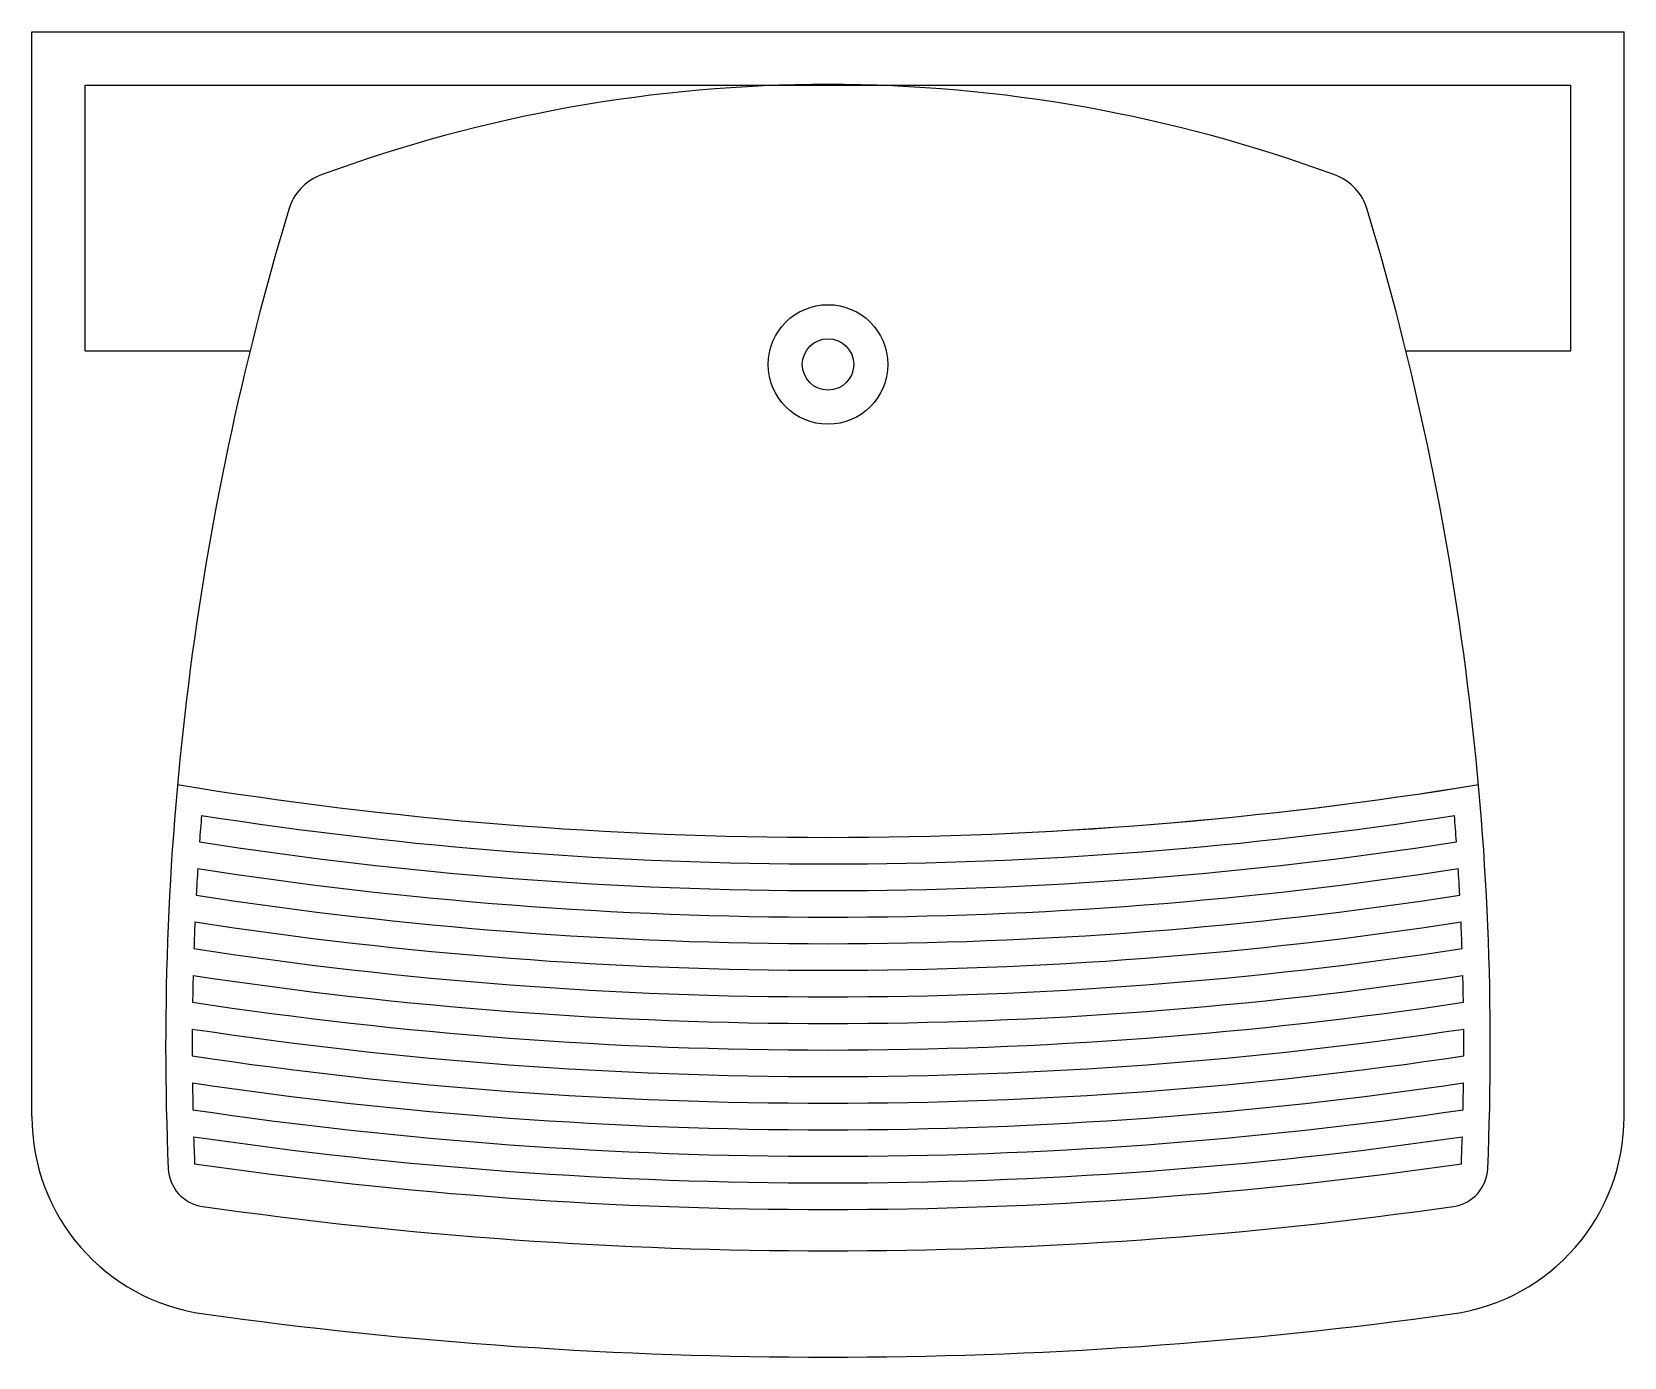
# Model space of a CAD drawing. Extents: x -825.074 to -824.475, y 498.828 to 499.326.
import ezdxf

# ---------------------------------------------------------------- set-up
doc = ezdxf.new("R2010")
doc.units = 0
doc.header["$LTSCALE"] = 50
doc.header["$MEASUREMENT"] = 0
doc.layers.add('A-PECAS', color=2, linetype='CONTINUOUS')

msp = doc.modelspace()

# ---------------------------------------------------------------- linework, layer by layer
at = {"layer": 'A-PECAS'}
for p, q in [((-825.07449, 498.91827), (-825.07449, 499.32637)), ((-825.07449, 499.32637), (-824.47548, 499.32637)), ((-824.47548, 498.91827), (-824.47548, 499.32637))]:
    msp.add_line(p, q, dxfattribs=at)
at = {"layer": 'A-PECAS', "color": 1}
for p, q in [((-825.05449, 499.20637), (-825.05449, 499.30637)), ((-825.05449, 499.30637), (-824.49548, 499.30637)), ((-824.49548, 499.20637), (-824.49548, 499.30637)), ((-825.05449, 499.20637), (-824.99239, 499.20637)), ((-824.55758, 499.20637), (-824.49548, 499.20637))]:
    msp.add_line(p, q, dxfattribs=at)
for radius in [0.0225, 0.00966]:
    msp.add_circle((-824.77498, 499.20122), radius, dxfattribs=at)
for centre, radius, start, end in [((-824.77498, 498.75543), 0.55112, 90, 110.23844), ((-824.77498, 498.75543), 0.55112, 69.76156, 90), ((-824.95871, 499.25376), 0.02, 110.23844, 163.27799), ((-824.59125, 499.25376), 0.02, 16.72201, 69.76156), ((-823.92966, 498.9446), 1.09449, 163.27799, 182.40527), ((-825.62031, 498.9446), 1.09449, 357.59473, 16.72201), ((-824.77498, 500.54127), 1.51798, 260.72256, 279.27744), ((-824.77498, 500.54127), 1.51798, 270, 279.27744), ((-823.92966, 498.9446), 1.08449, 175.40003, 175.93), ((-824.77498, 500.54127), 1.52798, 261.12734, 270), ((-824.77498, 500.54127), 1.52798, 270, 278.87266), ((-825.62031, 498.9446), 1.08449, 4.07, 4.59997), ((-824.77498, 500.54127), 1.53798, 261.15691, 270), ((-824.77498, 500.54127), 1.53798, 270, 278.84309), ((-823.92966, 498.9446), 1.08449, 176.46036, 176.99114), ((-824.77498, 500.54127), 1.54798, 261.18954, 270), ((-824.77498, 500.54127), 1.54798, 270, 278.81046), ((-825.62031, 498.9446), 1.08449, 3.00886, 3.53964), ((-824.77498, 500.54127), 1.55798, 261.22518, 270), ((-824.77498, 500.54127), 1.55798, 270, 278.77482), ((-823.92966, 498.9446), 1.08449, 177.52238, 178.05412), ((-824.77498, 500.54127), 1.56798, 261.26379, 270), ((-824.77498, 500.54127), 1.56798, 270, 278.73621), ((-825.62031, 498.9446), 1.08449, 1.94588, 2.47762), ((-824.77498, 500.54127), 1.57798, 261.30532, 270), ((-824.77498, 500.54127), 1.57798, 270, 278.69468), ((-823.92966, 498.9446), 1.08449, 178.5864, 179.11926), ((-824.77498, 500.54127), 1.58798, 261.34971, 270), ((-824.77498, 500.54127), 1.58798, 270, 278.65029), ((-825.62031, 498.9446), 1.08449, 0.88074, 1.4136), ((-824.77498, 500.54127), 1.59798, 261.39693, 270), ((-824.77498, 500.54127), 1.59798, 270, 278.60307), ((-823.92966, 498.9446), 1.08449, 179.65272, 180.18684), ((-824.77498, 500.54127), 1.60798, 261.44694, 270), ((-824.77498, 500.54127), 1.60798, 270, 278.55306), ((-825.62031, 498.9446), 1.08449, 359.81316, 0.34728), ((-824.77498, 500.54127), 1.61798, 261.49969, 270), ((-824.77498, 500.54127), 1.61798, 270, 278.50031), ((-823.92966, 498.9446), 1.08449, 180.72164, 181.25716), ((-824.77498, 500.54127), 1.62798, 261.55514, 270), ((-824.77498, 500.54127), 1.62798, 270, 278.44486), ((-825.62031, 498.9446), 1.08449, 358.74284, 359.27836), ((-824.77498, 500.54127), 1.63798, 261.61326, 270), ((-824.77498, 500.54127), 1.63798, 270, 278.38674), ((-823.92966, 498.9446), 1.08449, 181.79343, 182.3305), ((-824.77498, 500.54127), 1.64798, 261.67401, 270), ((-824.77498, 500.54127), 1.64798, 270, 278.32599), ((-825.62031, 498.9446), 1.08449, 357.6695, 358.20657), ((-825.0082, 498.8993), 0.015, 182.40527, 261.87169), ((-824.77498, 500.54127), 1.65798, 261.73735, 270), ((-824.77498, 500.54127), 1.65798, 270, 278.26265), ((-824.54177, 498.8993), 0.015, 278.12831, 357.59473), ((-824.77498, 500.53218), 1.66445, 261.87169, 270), ((-824.77498, 500.53218), 1.66445, 270, 278.12831)]:
    msp.add_arc(centre, radius, start, end, dxfattribs=at)
at = {"layer": 'A-PECAS'}
for centre, radius, start, end in [((-824.99949, 498.91827), 0.075, 180, 262.08052), ((-824.55048, 498.91827), 0.075, 277.91948, 0), ((-824.77498, 500.53218), 1.70445, 262.08052, 270), ((-824.77498, 500.53218), 1.70445, 270, 277.91948)]:
    msp.add_arc(centre, radius, start, end, dxfattribs=at)

doc.saveas('drawing.dxf')
